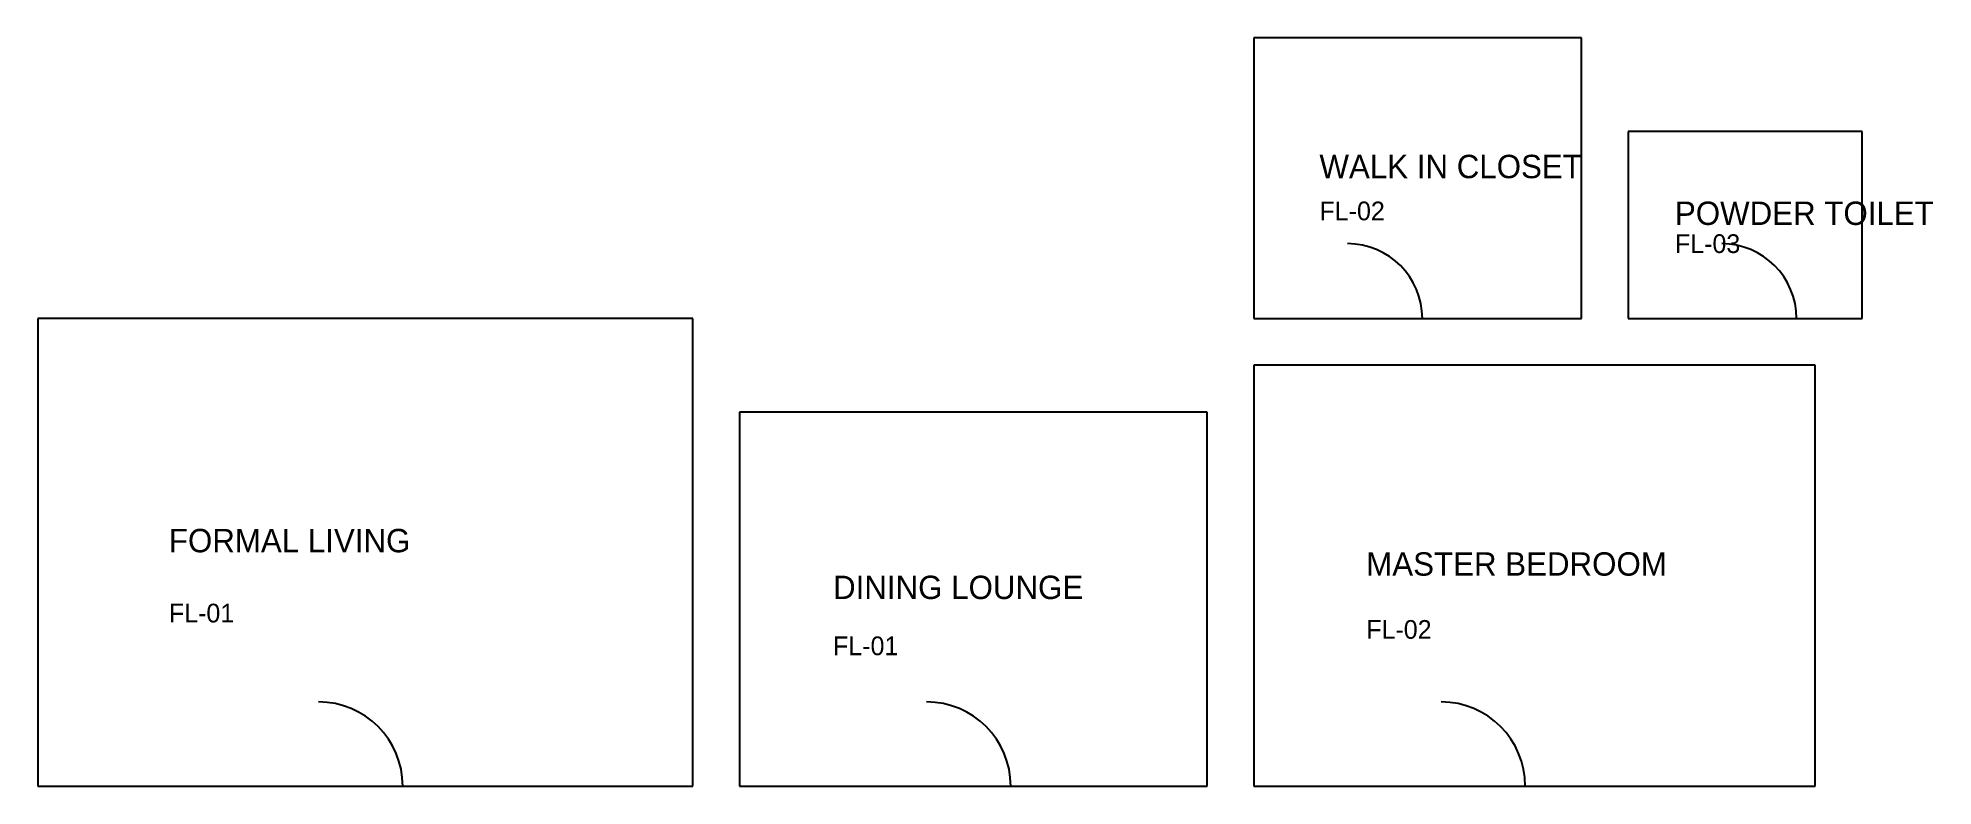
# Model space of a CAD drawing. Header units: millimetres. Extents: x 0 to 20260, y 0 to 8000.
import ezdxf

# ---------------------------------------------------------------- set-up
doc = ezdxf.new("R2010")
doc.units = ezdxf.units.MM

# ---------------------------------------------------------------- blocks, each defined once
blk = doc.blocks.new('INT_FLUSH_DOOR_900')
blk.add_line((0, 0), (900, 0))
blk.add_arc((0, 0), 900, 0, 90)
blk = doc.blocks.new('INT_POCKET_DOOR_800')
blk.add_line((0, 0), (800, 0))
blk.add_arc((0, 0), 800, 0, 90)

msp = doc.modelspace()

# ---------------------------------------------------------------- linework, layer by layer
at = {"layer": 'INT_WALL_DRYWALL_100'}
for p, q in [((16500, 8000), (13000, 8000)), ((13000, 8000), (13000, 5000)), ((16500, 5000), (16500, 8000)), ((19500, 7000), (17000, 7000)), ((17000, 7000), (17000, 5000)), ((19500, 5000), (19500, 7000)), ((7000, 5000), (0, 5000)), ((0, 5000), (0, 0)), ((7000, 0), (7000, 5000)), ((13000, 5000), (16500, 5000)), ((17000, 5000), (19500, 5000)), ((19000, 4500), (13000, 4500)), ((13000, 4500), (13000, 0)), ((19000, 0), (19000, 4500)), ((12500, 4000), (7500, 4000)), ((7500, 4000), (7500, 0)), ((12500, 0), (12500, 4000)), ((0, 0), (7000, 0)), ((7500, 0), (12500, 0)), ((13000, 0), (19000, 0))]:
    msp.add_line(p, q, dxfattribs=at)

# ---------------------------------------------------------------- block references
at = {"layer": 'INT_FLUSH_DOOR_LEAF'}
for name, p in [('INT_POCKET_DOOR_800', (14000, 5000)), ('INT_POCKET_DOOR_800', (18000, 5000)), ('INT_FLUSH_DOOR_900', (3000, 0)), ('INT_FLUSH_DOOR_900', (9500, 0)), ('INT_FLUSH_DOOR_900', (15000, 0))]:
    msp.add_blockref(name, p, dxfattribs=at)

# ---------------------------------------------------------------- texts
at = {"layer": 'FLOOR_FINISH_CODE'}
for s, p in [('FL-02', (13700, 6050)), ('FL-03', (17500, 5700)), ('FL-01', (1400, 1750)), ('FL-02', (14200, 1575)), ('FL-01', (8500, 1400))]:
    msp.add_text(s, height=200, dxfattribs=at).set_placement(p)
at = {"layer": 'ROOM_TAGS'}
for s, p in [('WALK IN CLOSET', (13700, 6500)), ('POWDER TOILET', (17500, 6000)), ('FORMAL LIVING', (1400, 2500)), ('MASTER BEDROOM', (14200, 2250)), ('DINING LOUNGE', (8500, 2000))]:
    msp.add_text(s, height=250, dxfattribs=at).set_placement(p)

doc.saveas('drawing.dxf')
